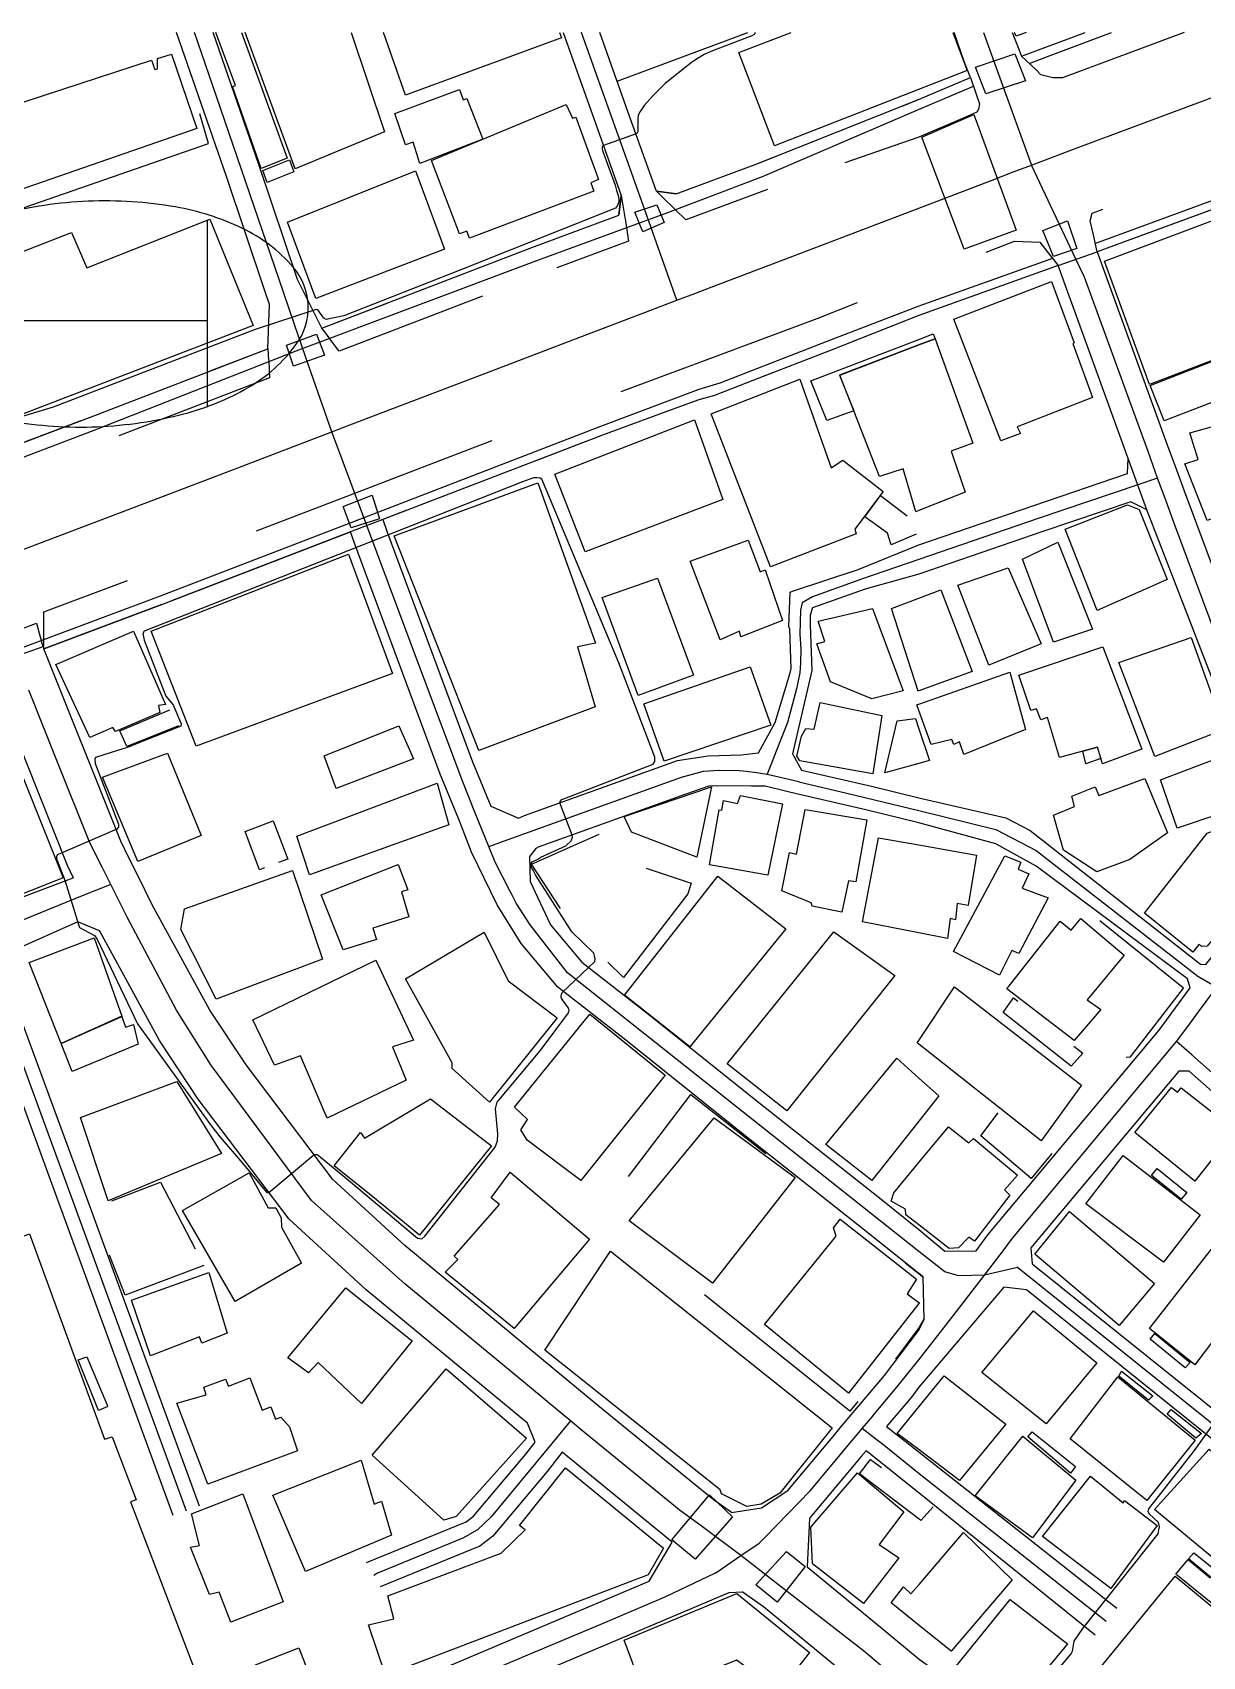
# Model space of a CAD drawing. Header units: millimetres. Extents: x 198785 to 203305, y 542885 to 545889.
# Drawn here: x 202082.1 to 202251.3, y 545650.5 to 545885.3 of the extents above; entities that cross this region are included whole.
import ezdxf

# ---------------------------------------------------------------- set-up
doc = ezdxf.new("R2010")
doc.units = ezdxf.units.MM
for name, pattern in [('FENCE_25K', [54.3, 28.7, -9.2, -16.4]), ('HIDDEN_BULD_25K', [28.8, 18.4, -10.4]), ('HIDDEN_IN_25K', [56.5, 36.5, -20])]:
    doc.linetypes.add(name, pattern=pattern)
for name, color, linetype in [('A0013114', 253, 'Continuous'), ('A0013117', 253, 'Continuous'), ('A0023214', 253, 'Continuous'), ('A0023217', 253, 'Continuous'), ('A0033324', 253, 'Continuous'), ('A0033327', 253, 'Continuous'), ('A0043325', 253, 'Continuous'), ('A0053326', 253, 'Continuous'), ('B0014111', 253, 'Continuous'), ('B0014112', 253, 'Continuous'), ('B0014113', 253, 'Continuous'), ('B0014114', 253, 'Continuous'), ('B0014116', 253, 'Continuous'), ('B0014511', 253, 'Continuous'), ('B0024120', 253, 'Continuous'), ('C0076117', 253, 'Continuous'), ('F0017111', 253, 'Continuous'), ('F0047224', 253, 'Continuous')]:
    doc.layers.add(name, color=color, linetype=linetype)

# ---------------------------------------------------------------- blocks, each defined once
blk = doc.blocks.new('B0014511')
at = {"layer": 'B0014511'}
blk.add_lwpolyline([(-31.17, -1.27, 0.169014), (-29, -6.77, 0.105159), (-21.57, -12.43, 0.067248), (-11.97, -15.47, 0.053397), (0.67, -16.3, 0.053397), (13.19, -14.44, 0.067248), (22.51, -10.63, 0.105159), (29.45, -4.38, 0.169014), (31.17, 1.27, 0.169014), (29, 6.77, 0.105159), (21.57, 12.43, 0.067248), (11.97, 15.47, 0.053397), (-0.67, 16.3, 0.053397), (-13.19, 14.44, 0.067248), (-22.51, 10.63, 0.105159), (-29.45, 4.38, 0.169014)], format="xyb", close=True, dxfattribs=at)
for points in [[(-18.64, 12.26), (-18.64, -13.46)], [(16.58, 13.62), (16.58, -13.46)], [(-18.64, -0.94), (16.58, -0.94)]]:
    blk.add_lwpolyline(points, dxfattribs=at)

msp = doc.modelspace()

# ---------------------------------------------------------------- linework, layer by layer
at = {"layer": 'A0013114'}
for points in [[(202175.21, 545861.97), (202186.99, 545866.35), (202210.27, 545875.6), (202217.76, 545878.81), (202216.9, 545880.96), (202215.39, 545885.31)], [(202223.82, 545885.31), (202224.36, 545883.85), (202225.17, 545881.88), (202234.36, 545885.31)], [(202263.46, 545863.63), (202236.11, 545853.59)], [(202123.93, 545842.55), (202154.31, 545854.21), (202166.9, 545858.88)], [(202230.44, 545851.61), (202210.28, 545844.4), (202197.39, 545839.28), (202185.4, 545834.62), (202180.72, 545832.8), (202178.47, 545832.2), (202174.61, 545830.78), (202164.55, 545827.08), (202132.75, 545814.87)], [(202060.5, 545818.37), (202063.5, 545819.51), (202064.92, 545820.05), (202074.6, 545823.71), (202090.3, 545829.65), (202116.14, 545839.56)], [(202183.2, 545671.28), (202180.53, 545673.15), (202164.7, 545686.1), (202162.48, 545687.92), (202159.38, 545690.49), (202135.93, 545709.88), (202125.53, 545719.42), (202112.99, 545736), (202107.74, 545743.92), (202099.4, 545759.16), (202097.3, 545763.39), (202095.98, 545766.05), (202094.84, 545768.35), (202083.73, 545796.16), (202100.8, 545802.61), (202128.08, 545813.08)], [(202084, 545626.02), (202078.58, 545628.38), (202078.33, 545628.98), (202061.53, 545674.13), (202043.05, 545724.43), (202042.61, 545725.47), (202040.32, 545730.97), (202038.67, 545734.94), (202037.1, 545738.71), (202027.05, 545765.63), (202024.26, 545773.51), (202024.26, 545773.56), (202064.97, 545789.05), (202070.74, 545791.24), (202074.1, 545792.52), (202075.18, 545792.93), (202076.95, 545790.21), (202087.07, 545764.88), (202087.97, 545763.07)], [(202153.66, 545684.19), (202130.34, 545703.47), (202119.22, 545713.68), (202106.05, 545731.08), (202100.45, 545739.53), (202091.86, 545755.23), (202091.77, 545755.41)], [(202174.6, 545667.02), (202158.72, 545680.01)], [(202194.15, 545663.45), (202205.01, 545654.53), (202210.33, 545650.08), (202223.38, 545640.78), (202239.37, 545628.4), (202242.91, 545625.69)], [(202229.87, 545622.49), (202229.16, 545623.72), (202224.7, 545627.2), (202210.34, 545639.01), (202199.59, 545647.98), (202187.84, 545657.63), (202184.75, 545659.8)]]:
    msp.add_lwpolyline(points, dxfattribs=at)
at = {"layer": 'A0013117'}
for points in [[(202116.14, 545839.56), (202116.38, 545845.97), (202115.68, 545847.94), (202110.15, 545864.48), (202102.92, 545885.31)], [(202123.93, 545842.55), (202120.4, 545849.58), (202114.88, 545866.09), (202108.21, 545885.31)], [(202158.83, 545885.31), (202163.79, 545871.39), (202167.25, 545861.75), (202166.9, 545858.88)], [(202175.21, 545861.97), (202172.33, 545862.36), (202172.26, 545862.58), (202168.49, 545873.07), (202164.13, 545885.31)], [(202236.11, 545853.59), (202246.24, 545825.67), (202247.55, 545822.06), (202248.68, 545819.04), (202265.35, 545774.39), (202269.38, 545773.52), (202269.49, 545773.67), (202288.95, 545799.4), (202283.83, 545812.93), (202263.46, 545863.63)], [(202132.75, 545814.87), (202133.35, 545813.18), (202145.73, 545779.86), (202148.37, 545773.44), (202152.37, 545771.7), (202153.24, 545772.09), (202175.36, 545780.04), (202179.82, 545780.7), (202184.66, 545780.85), (202187.1, 545781.12), (202189.52, 545785.51), (202191.67, 545792.7), (202191.82, 545793.32), (202191.62, 545799.02), (202191.47, 545799.4), (202191.7, 545804.39), (202192.03, 545804.52), (202201.53, 545807.65), (202210.29, 545811.21), (202226.92, 545816.91), (202240.5, 545821.53), (202240.58, 545823.69), (202230.44, 545851.61)], [(202251.8, 545750.51), (202260.7, 545761.56), (202262.26, 545763.5), (202260.42, 545772.12), (202243.3, 545816.3), (202240.96, 545817.45), (202228.22, 545813.13), (202210.29, 545806.98), (202202.52, 545804.82), (202194.92, 545802.12), (202194.59, 545801.04), (202194.58, 545800.67), (202194.6, 545799.63), (202194.83, 545793.03), (202192, 545781), (202193.32, 545778.65), (202203.44, 545776.31), (202210.3, 545774.62), (202222.9, 545771.76), (202226.38, 545769.9), (202251.04, 545750.59), (202251.8, 545750.51)], [(202183.2, 545671.28), (202187.54, 545671.94), (202191.34, 545674.48), (202198.13, 545682.58), (202198.69, 545683.25), (202200.23, 545685.06), (202201.63, 545686.72), (202205.34, 545691.1), (202210.32, 545697.63), (202211.09, 545699.21), (202210.91, 545705.35), (202210.32, 545705.85), (202201.5, 545712.85), (202184.71, 545726.13), (202167.91, 545739.6), (202158.07, 545747.23), (202152.76, 545753.56), (202149.31, 545759.16), (202145.6, 545766.77), (202143.9, 545771.18), (202143.72, 545771.62), (202141.07, 545778.03), (202128.66, 545811.48), (202128.08, 545813.08)], [(202218.6, 545709.13), (202220.26, 545711.44), (202243.81, 545739.55), (202245.23, 545741.25), (202246.88, 545743.52), (202249.53, 545747.16), (202249.18, 545748.44), (202227.27, 545764.73), (202221.42, 545768), (202210.3, 545771.02), (202202.63, 545772.9), (202192.59, 545775.23), (202191.18, 545775.55), (202188.06, 545776.31), (202186.1, 545776.33), (202181.04, 545776.39), (202179.92, 545776.3), (202176.58, 545775.16), (202155.22, 545767.49), (202154.88, 545767.31), (202153.99, 545766.16), (202154.08, 545762.51), (202157.01, 545756.27), (202161.55, 545750.85), (202170.99, 545743.5), (202187.82, 545730.04), (202204.6, 545716.77), (202210.32, 545712.23), (202214.08, 545709.09), (202218.6, 545709.13)], [(202102.44, 545670.85), (202085.59, 545716.88), (202076.99, 545740.27), (202075.34, 545744.48), (202072, 545751.08), (202072.02, 545755.13), (202073.25, 545756.55), (202078.65, 545759.55), (202087.97, 545763.07)], [(202091.77, 545755.41), (202088.64, 545756.71), (202079.33, 545752.54), (202077.94, 545748.83), (202080.73, 545741.69), (202089.34, 545718.26), (202106.19, 545672.23)], [(202278.64, 545667.35), (202295.92, 545688.28), (202298.47, 545691.35), (202298.45, 545691.79), (202249.42, 545735.12), (202247.91, 545735.11), (202226.51, 545709.55), (202226.71, 545707.26), (202276.7, 545667.14), (202278.64, 545667.35)], [(202242.91, 545625.69), (202243.97, 545625.73), (202260.4, 545645.45), (202263.46, 545649.12), (202274.35, 545662.19), (202274.39, 545664.5), (202225.85, 545703.47), (202222.61, 545703.86), (202210.32, 545689.41), (202209.23, 545687.97), (202205.64, 545683.72), (202210.33, 545680), (202238.94, 545657.45)], [(202130.38, 545664.05), (202144.82, 545669.95), (202145.89, 545670.76), (202153.44, 545679.73), (202154.8, 545681.48), (202153.66, 545684.19)], [(202158.72, 545680.01), (202156.55, 545677.22), (202148.66, 545667.84), (202146.81, 545666.44), (202132.37, 545660.54)], [(202235.83, 545653.54), (202210.33, 545674.1), (202202.69, 545680.22), (202201.96, 545679.36), (202194.54, 545670.52), (202194.48, 545670.44), (202194.15, 545663.45)], [(202084, 545626.02), (202085.99, 545626.77), (202121.62, 545639.91), (202125.37, 545641.93), (202171.3, 545661.36), (202174.6, 545667.02)], [(202229.87, 545622.49), (202229.53, 545619.27), (202228.72, 545618.26), (202210.35, 545610.45), (202196.08, 545604.9), (202194.39, 545604.23), (202188.77, 545602.02), (202182.9, 545599.5), (202175.87, 545596.47), (202151.69, 545587.26), (202106.47, 545570.03), (202104.38, 545569.7), (202101.54, 545570.12), (202086.07, 545610.62), (202085.16, 545621.11), (202087.73, 545622.08), (202125.92, 545635.64), (202182.86, 545659.74), (202184.75, 545659.8)]]:
    msp.add_lwpolyline(points, dxfattribs=at)
at = {"layer": 'A0023214'}
for points in [[(202219.63, 545885.31), (202221.44, 545880.33), (202226.6, 545866.14)], [(202226.6, 545866.14), (202230.67, 545867.66), (202233.45, 545868.7), (202256.73, 545877.39), (202259.65, 545878.48), (202261.14, 545879.04), (202277.82, 545885.31)], [(202073.18, 545807.67), (202078.27, 545809.61), (202079.16, 545809.95), (202100.64, 545818.13), (202110.12, 545821.74), (202122.12, 545826.31), (202125.38, 545827.55), (202128.35, 545828.69), (202149.55, 545836.77), (202160.25, 545840.84), (202170.75, 545844.84), (202175.31, 545846.58), (202177.91, 545847.57), (202180.24, 545848.46), (202192.09, 545852.98), (202210.28, 545859.91), (202220.89, 545863.96), (202224.11, 545865.19), (202226.6, 545866.14)], [(202206.31, 545647.9), (202202.3, 545651.26), (202189.13, 545661.5), (202184.56, 545665.06), (202178.98, 545669.19), (202175.64, 545671.66), (202161.71, 545683.06), (202161.41, 545683.3), (202159.9, 545684.54), (202156.59, 545687.28), (202156.52, 545687.34), (202153.66, 545689.7), (202135.93, 545704.36), (202122.43, 545716.42), (202121.19, 545718.09), (202107.89, 545736), (202102.9, 545743.92), (202095.77, 545757.38), (202095.52, 545757.86), (202093.39, 545762.11), (202092.13, 545764.62), (202091.86, 545765.15), (202090.26, 545768.35), (202085.78, 545779.57), (202081.53, 545790.21)]]:
    msp.add_lwpolyline(points, dxfattribs=at)
at = {"layer": 'A0023217'}
for points in [[(202148.09, 545767.58), (202146.17, 545772.33), (202146.08, 545772.55), (202144.32, 545776.93), (202138.22, 545793.25), (202130.46, 545813.99), (202125.38, 545827.55), (202122.03, 545837.03), (202120.59, 545841.27), (202117.77, 545849.58), (202108.67, 545876.05), (202105.49, 545885.31)], [(202175.31, 545846.58), (202170.45, 545860.2), (202161.49, 545885.31)], [(202244.84, 545820.88), (202243.45, 545824.7), (202234.25, 545849.92), (202233.03, 545852.51), (202226.6, 545866.14)], [(202244.84, 545820.88), (202241.97, 545819.91), (202227.57, 545815.02), (202210.29, 545809.09), (202202.02, 545806.23), (202194.91, 545803.71), (202193.4, 545802.82), (202193.17, 545801.75), (202193.09, 545798.31), (202193.25, 545796.2), (202193.16, 545794.12), (202193.1, 545792.71), (202192.59, 545790.39), (202191.29, 545785.51), (202189.23, 545780.27), (202189.02, 545779.74), (202188.36, 545778.06)], [(202266.94, 545764.92), (202265.88, 545768.58), (202262.15, 545774.39), (202247.13, 545814.61), (202246.01, 545817.68), (202244.84, 545820.88)], [(202148.09, 545767.58), (202150.9, 545768.59), (202175.97, 545777.6), (202179.15, 545778.48), (202181.39, 545778.64), (202184.37, 545778.56), (202184.89, 545778.54), (202186.51, 545778.32), (202188.36, 545778.06)], [(202188.36, 545778.06), (202192.93, 545776.97), (202192.96, 545776.96), (202199.87, 545775.31), (202210.3, 545772.82), (202221.42, 545770.05), (202227.27, 545767.02), (202250.66, 545748.84), (202253.39, 545747.27)], [(202219.79, 545705.59), (202216.2, 545705.49), (202215.9, 545705.57), (202214.07, 545706.07), (202210.32, 545709.04), (202159.48, 545749.33), (202154.05, 545756.27), (202152.06, 545759.4), (202151.42, 545760.64), (202151.19, 545761.1), (202149.01, 545765.31), (202148.09, 545767.58)], [(202093.39, 545762.11), (202089.27, 545760.44), (202078.74, 545756.17), (202077.29, 545755.33), (202076.22, 545754.39), (202075.65, 545752.87), (202075.44, 545750.32), (202075.87, 545748.03), (202079.12, 545740.27), (202086.66, 545719.71), (202104.32, 545671.54)], [(202247.59, 545739.4), (202249.19, 545741.58), (202250.76, 545743.69), (202251.87, 545745.2), (202253.39, 545747.27)], [(202219.79, 545705.59), (202222.63, 545709.34), (202223.69, 545710.74), (202245.86, 545737.33), (202247.59, 545739.4)], [(202302.21, 545691.14), (202299.96, 545693.13), (202269.53, 545720.02), (202249.77, 545737.47), (202247.59, 545739.4)], [(202202.09, 545683.41), (202203.62, 545685.23), (202203.63, 545685.25), (202207.11, 545689.4), (202210.32, 545693.34), (202213.9, 545698), (202216.55, 545701.41), (202219.79, 545705.59)], [(202279, 545663.04), (202276.63, 545664.94), (202224.58, 545706.73), (202219.79, 545705.59)], [(202076.7, 545620.5), (202081.21, 545622.15), (202084.62, 545623.4), (202103.52, 545630.36), (202119.75, 545636.33), (202122.31, 545637.4), (202123.11, 545637.73), (202124.29, 545638.22), (202126.54, 545639.17), (202153.74, 545650.68), (202164.2, 545655.1), (202173.7, 545659.12), (202180.87, 545662.56), (202180.91, 545662.58), (202184.56, 545665.06), (202187.19, 545666.83), (202188.1, 545667.77), (202194.56, 545674.43), (202200.67, 545681.71), (202200.69, 545681.74), (202202.09, 545683.41)], [(202159.9, 545684.54), (202157.19, 545681.27), (202148.41, 545670.65), (202146.45, 545668.8), (202144.31, 545667.57), (202131.99, 545662.51), (202131.44, 545662.18)], [(202237.39, 545655.5), (202210.33, 545676.89), (202205.02, 545681.17), (202204.09, 545681.88), (202202.09, 545683.41)]]:
    msp.add_lwpolyline(points, dxfattribs=at)
at = {"layer": 'A0033324', "linetype": 'HIDDEN_IN_25K', "flags": 128}
for points in [[(202231.07, 545878.75), (202229.69, 545878.73), (202227.97, 545879.2), (202227.21, 545879.93), (202225.17, 545881.88), (202234.36, 545885.31)], [(202248.67, 545885.31), (202231.07, 545878.75)], [(202188.42, 545862.61), (202176.6, 545858.22), (202175.1, 545859.67), (202174.44, 545860.32), (202173.72, 545861.02), (202172.33, 545862.36), (202175.21, 545861.97), (202186.99, 545866.35), (202210.27, 545875.6), (202217.76, 545878.81), (202218.59, 545876.39), (202219.06, 545875), (202218.95, 545874.22), (202218.7, 545873.78), (202216.93, 545873.02), (202210.28, 545870.16), (202192.4, 545863.99), (202188.42, 545862.61)], [(202263.46, 545863.63), (202236.11, 545853.59), (202235.55, 545856.05), (202235.09, 545858.07), (202235.39, 545859.17), (202235.92, 545859.38), (202248.07, 545863.84), (202260.69, 545868.47), (202261.32, 545868.33), (202262.01, 545866.82), (202262.41, 545865.94), (202263.46, 545863.63)], [(202147.17, 545847.18), (202126.44, 545839.23), (202125.05, 545841.07), (202124.98, 545841.17), (202124.49, 545841.81), (202123.93, 545842.55), (202154.31, 545854.21), (202166.9, 545858.88), (202167.25, 545861.75), (202167.62, 545859.41), (202167.75, 545858.55), (202167.79, 545858.34), (202167.99, 545857.06), (202168.29, 545855.13), (202155.72, 545850.46), (202147.17, 545847.18)], [(202100.8, 545802.61), (202083.73, 545796.16), (202083.73, 545797.52), (202083.73, 545798.51), (202083.73, 545798.73), (202083.73, 545798.87), (202083.73, 545801.51), (202099.02, 545807.29), (202130.96, 545819.54), (202145.76, 545825.22), (202162.79, 545831.75), (202178.89, 545837.74), (202195.6, 545843.94), (202210.28, 545849.78), (202220.92, 545853.88), (202224.16, 545855.12), (202227.82, 545854.98), (202228.82, 545853.69), (202230.44, 545851.61), (202210.28, 545844.4), (202197.39, 545839.28), (202185.4, 545834.62), (202180.72, 545832.8), (202178.47, 545832.2), (202174.61, 545830.78), (202164.55, 545827.08), (202132.75, 545814.87), (202128.08, 545813.08), (202100.8, 545802.61)], [(202064.92, 545815.77), (202063.43, 545815.21), (202061.96, 545816.8), (202061.78, 545816.99), (202061.23, 545817.58), (202060.5, 545818.37), (202063.5, 545819.51), (202064.92, 545820.05), (202074.6, 545823.71), (202090.3, 545829.65), (202116.14, 545839.56), (202116.19, 545838.63), (202116.23, 545838.03), (202116.24, 545837.77), (202116.38, 545835.37), (202091.73, 545825.91), (202090.01, 545825.26), (202064.92, 545815.77)]]:
    msp.add_lwpolyline(points, dxfattribs=at)
at = {"layer": 'A0033327'}
for points in [[(202226.28, 545880.82), (202228.89, 545881.85), (202238.16, 545885.31)], [(201919.75, 545763.42), (201956.12, 545776.94), (201986.62, 545788.13), (202008.77, 545796.59), (202057.14, 545815), (202064.21, 545817.64), (202091.01, 545827.78), (202120.2, 545839.25), (202155.01, 545852.34), (202174, 545859.25), (202187.7, 545864.48), (202210.27, 545874.16), (202218.19, 545877.56)], [(202262.94, 545864.78), (202260.4, 545863.81), (202235.84, 545854.79)], [(202229.64, 545852.64), (202210.28, 545845.72), (202197, 545840.6), (202181.52, 545834.6), (202178.49, 545833.68), (202164.26, 545828.34), (202130.65, 545815.35), (202100.53, 545803.79), (202073.05, 545793.51), (202020.82, 545773.56), (201995.36, 545764.15), (201968.33, 545754.2), (201959.23, 545750.92), (201931.28, 545741.25), (201927.95, 545740.17), (201926.29, 545739.63), (201924.89, 545738.56), (201923.4, 545735.94), (201922.37, 545732.43), (201921.44, 545723.67), (201921.94, 545715.18), (201930.53, 545691.97)]]:
    msp.add_lwpolyline(points, dxfattribs=at)
at = {"layer": 'A0043325'}
for points in [[(202225.72, 545878.31), (202219.98, 545876.44), (202218.49, 545880.27), (202224.2, 545882.22), (202225.72, 545878.31)], [(202224.39, 545856.7), (202216.84, 545853.97), (202210.75, 545870.18), (202218.27, 545873.46), (202224.39, 545856.7)], [(202173.46, 545857.82), (202170.35, 545856.47), (202169.23, 545859.34), (202172.41, 545860.38), (202173.46, 545857.82)], [(202233.16, 545854.06), (202229.8, 545852.9), (202228.22, 545856.65), (202231.8, 545858.05), (202233.16, 545854.06)], [(202124.32, 545838.65), (202119.83, 545837.06), (202118.83, 545840.1), (202123.16, 545841.67), (202124.32, 545838.65)], [(202132.26, 545814.99), (202128.17, 545813.69), (202127.04, 545816.78), (202131.21, 545818.4), (202132.26, 545814.99)], [(202083.57, 545796.49), (202074.92, 545793.44), (202073.67, 545796.53), (202082.66, 545799.88), (202083.57, 545796.49)], [(202183.35, 545670.67), (202177.94, 545664.53), (202174.56, 545667.33), (202180.01, 545673.86), (202183.35, 545670.67)], [(202193.87, 545663.5), (202189.81, 545658.32), (202186.7, 545660.85), (202191.14, 545665.67), (202193.87, 545663.5)]]:
    msp.add_lwpolyline(points, dxfattribs=at)
at = {"layer": 'A0053326'}
msp.add_lwpolyline([(202260.42, 545772.12), (202243.3, 545816.3), (202240.58, 545823.69), (202230.44, 545851.61), (202236.11, 545853.59), (202246.24, 545825.67), (202247.55, 545822.06), (202248.68, 545819.04), (202265.35, 545774.39)], dxfattribs=at)
at = {"layer": 'B0014111'}
for points in [[(202158.62, 545884.53), (202136.02, 545876.23), (202132.83, 545885.31)], [(202158.33, 545885.31), (202158.62, 545884.53)], [(202210.27, 545877.08), (202189.4, 545868.9), (202184.27, 545882.39), (202191.82, 545885.31)], [(202215.23, 545885.31), (202217.28, 545879.82), (202210.27, 545877.08)], [(202225.83, 545885.31), (202224.36, 545884.75), (202224.14, 545885.31)], [(202102.17, 545882.17), (202105.85, 545871.41), (202076.46, 545861.23), (202076.14, 545861.32), (202070.33, 545859.23), (202069.62, 545861.64), (202068.15, 545861.3), (202065.68, 545869.95), (202066.51, 545870.35), (202064.22, 545876.5), (202070.88, 545878.76), (202073.13, 545872.77), (202099.27, 545881.3), (202099.79, 545879.96), (202100.18, 545880.06), (202100.14, 545881.52), (202102.17, 545882.17)], [(202159.29, 545874.9), (202160.17, 545872.92), (202160.68, 545873.06), (202163.95, 545864.06), (202162.86, 545863.58), (202163.3, 545862.35), (202145.28, 545855.58), (202144.91, 545856.58), (202143.85, 545856.18), (202139.8, 545866.8), (202159.29, 545874.9)], [(202141.67, 545853.98), (202123.08, 545846.86), (202118.94, 545857.9), (202137.47, 545865.29), (202141.67, 545853.98)], [(202261.9, 545861.56), (202270.15, 545838.6), (202267.69, 545837.57), (202265.31, 545842.69), (202243.69, 545834.41), (202237.15, 545852.22), (202261.9, 545861.56)], [(202107.73, 545858.31), (202114, 545842.95), (202079.38, 545829.65), (202077.47, 545834.63), (202076.47, 545834.26), (202073.77, 545841.35), (202074.34, 545841.61), (202072.54, 545845.79), (202074.19, 545846.47), (202072.5, 545850.44), (202087.72, 545856.37), (202089.91, 545851.26), (202107.73, 545858.31)], [(202225, 545827.3), (202222.17, 545826.27), (202215.38, 545843.86), (202229.48, 545849.28), (202232.76, 545840.41), (202232.57, 545840.35), (202235.4, 545832.54), (202224.54, 545828.26), (202225, 545827.3)], [(202212.68, 545841.02), (202210.28, 545840.16), (202198.84, 545835.76), (202200.88, 545830.59), (202196.98, 545829.22), (202194.66, 545834.95), (202210.28, 545840.93), (202212.37, 545841.75), (202212.68, 545841.02)], [(202200.88, 545830.59), (202198.85, 545835.76), (202210.28, 545840.16), (202212.68, 545841.02), (202218.11, 545825.93), (202214.96, 545824.77), (202215.21, 545824.02), (202217, 545818.84), (202210.29, 545816.16), (202209.84, 545815.98), (202208.03, 545822.19), (202204.62, 545821.08), (202203.12, 545824.9), (202200.88, 545830.59)], [(202267.57, 545837.53), (202245.78, 545829.17), (202243.74, 545834.27), (202265.29, 545842.63), (202267.57, 545837.53)], [(202193.08, 545835.19), (202197.63, 545822.35), (202199.28, 545823.47), (202205.14, 545818.94), (202201.05, 545813.47), (202201.22, 545812.8), (202188.84, 545808.04), (202180.24, 545830.14), (202193.08, 545835.19)], [(202181.96, 545817.78), (202162.04, 545810.21), (202157.65, 545821.42), (202177.82, 545829.27), (202181.96, 545817.78)], [(202264.01, 545819.18), (202252.02, 545814.73), (202248.8, 545822.93), (202250.72, 545823.58), (202249.48, 545827.42), (202260.29, 545830.4), (202264.01, 545819.18)], [(202163.47, 545787.81), (202146.66, 545781.5), (202134.38, 545812.5), (202155.19, 545820.2), (202163.53, 545797.02), (202160.93, 545796.45), (202163.47, 545787.81)], [(202246.23, 545806.21), (202236.09, 545801.72), (202231.47, 545813.48), (202240.47, 545816.98), (202242.15, 545816.35), (202246.23, 545806.21)], [(202134.14, 545792.6), (202105.77, 545782.08), (202099.24, 545798.73), (202127.78, 545809.85), (202134.14, 545792.6)], [(202100.51, 545786.95), (202094.08, 545784.21), (202093.69, 545784.8), (202090.36, 545783.35), (202085.47, 545793.89), (202096.67, 545798.71), (202101.3, 545788.14), (202100.31, 545787.96), (202100.51, 545786.95)], [(202075.51, 545764.5), (202067.64, 545761.53), (202061.8, 545759.33), (202064, 545754.4), (202059.25, 545752.68), (202047.66, 545782.38), (202074.7, 545792.47), (202086.51, 545763.06), (202079.55, 545760.32), (202077.88, 545765.39), (202075.51, 545764.5)], [(202225.75, 545784.51), (202216.79, 545780.88), (202216.16, 545782.75), (202215.34, 545782.33), (202215.08, 545783.07), (202212.08, 545782.32), (202210.3, 545787.28), (202210.02, 545788.06), (202210.3, 545788.16), (202223.45, 545792.78), (202225.75, 545784.51)], [(202137.18, 545780.29), (202126.01, 545775.99), (202124.25, 545780.69), (202135.06, 545785.03), (202137.18, 545780.29)], [(202210.3, 545779.6), (202205.36, 545778.23), (202207.16, 545785.77), (202209.8, 545786.08), (202210.3, 545784.61), (202211.85, 545780.02), (202210.3, 545779.6)], [(202106.46, 545769.2), (202097.32, 545765.41), (202092.2, 545777.6), (202101.58, 545781.11), (202106.46, 545769.2)], [(202142.32, 545770.71), (202122.16, 545763.52), (202120.29, 545769.07), (202140.63, 545776.77), (202142.32, 545770.71)], [(202254.86, 545756.7), (202252.01, 545753.18), (202251.26, 545753.13), (202250.8, 545753.41), (202249.95, 545752.31), (202242.92, 545757.93), (202251.99, 545769.51), (202258.98, 545772.12), (202259.68, 545769.91), (202261.05, 545765.6), (202259.19, 545763.44), (202259.89, 545762.92), (202254.86, 545756.7)], [(202094.99, 545743.04), (202086.21, 545739.13), (202081.61, 545750.8), (202090.98, 545754.37), (202094.99, 545743.04)], [(202157.98, 545742.82), (202148.18, 545730.63), (202142.77, 545735.48), (202142.77, 545736.29), (202136.03, 545748.46), (202147.42, 545755.21), (202150.88, 545748.15), (202157.98, 545742.82)], [(202134.15, 545738.62), (202136.13, 545733.81), (202124.71, 545728.29), (202120.82, 545737.31), (202117.09, 545735.95), (202113.97, 545742.51), (202131.73, 545751.17), (202137.18, 545739.61), (202134.15, 545738.62)], [(202233.81, 545733.09), (202227.98, 545725.02), (202210.31, 545738.99), (202210.07, 545739.18), (202210.31, 545739.54), (202215.48, 545747.32), (202233.81, 545733.09)], [(202094.99, 545743.03), (202095.55, 545741.47), (202096.69, 545741.85), (202097.37, 545739.03), (202087.82, 545735.04), (202086.21, 545739.12), (202094.99, 545743.03)], [(202109.41, 545723.19), (202093.02, 545716.37), (202089.01, 545728.4), (202102.96, 545733.61), (202109.41, 545723.19)], [(202246.84, 545732.74), (202247.71, 545732.09), (202248.24, 545732.71), (202256.04, 545726.56), (202250.24, 545719.2), (202241.55, 545726.25), (202246.84, 545732.74)], [(202139.67, 545731.11), (202148.46, 545724.32), (202138.06, 545711.38), (202131.3, 545716.92), (202125.71, 545721.44), (202129.53, 545726.24), (202130.11, 545725.44), (202139.67, 545731.11)], [(202121, 545707.33), (202111.41, 545701.82), (202103.79, 545714.98), (202113.41, 545720.42), (202116.18, 545715.34), (202117.28, 545715.34), (202118.06, 545713.89), (202118.08, 545712.55), (202121, 545707.33)], [(202162.67, 545710.83), (202151.74, 545697.88), (202141.75, 545706.04), (202143.62, 545707.89), (202143.07, 545708.37), (202149.65, 545715.81), (202148.41, 545716.78), (202151.2, 545720.5), (202162.67, 545710.83)], [(202081.66, 545711.6), (202092.48, 545681.87), (202093.62, 545682.22), (202097.05, 545673.12), (202096.24, 545672.81), (202108.04, 545642.02), (202083.14, 545632.48), (202056.81, 545702.37), (202081.66, 545711.6)], [(202187.51, 545672.48), (202185.39, 545672.13), (202181.77, 545674), (202181.56, 545674.55), (202156.21, 545694.76), (202165.71, 545709.1), (202197.78, 545683.53), (202190.18, 545674.1), (202187.51, 545672.48)], [(202137.01, 545696.1), (202129.68, 545687.05), (202123.41, 545692.97), (202121.99, 545691.46), (202118.99, 545693.65), (202127.41, 545703.78), (202137.01, 545696.1)], [(202236.06, 545692.92), (202228.73, 545684.11), (202219.43, 545691.55), (202226.88, 545700.46), (202236.06, 545692.92)], [(202143.38, 545670.71), (202141.58, 545670.17), (202131.22, 545679.56), (202141.91, 545692.06), (202153.56, 545682.04), (202143.38, 545670.71)], [(202171.16, 545662.26), (202133.16, 545647.75), (202130.66, 545655.02), (202134.37, 545655.92), (202133.46, 545659.24), (202149.86, 545665.42), (202153.35, 545668.78), (202152.52, 545669.42), (202159.17, 545677.74), (202173.38, 545666.14), (202171.16, 545662.26)], [(202207.38, 545664.71), (202202.31, 545658.12), (202194.92, 545663.88), (202194.68, 545669.18), (202201.4, 545677.01), (202208.14, 545671.36), (202204.58, 545666.67), (202207.38, 545664.71)], [(202223.8, 545661.56), (202214.96, 545651.23), (202210.33, 545654.95), (202206.3, 545658.2), (202208.1, 545660.55), (202209.16, 545659.52), (202210.33, 545660.89), (202216.77, 545668.39), (202223.8, 545661.56)], [(202261.14, 545650.68), (202244.29, 545629.52), (202230.03, 545640.88), (202247.38, 545662.1), (202261.14, 545650.68)], [(202194.46, 545651.05), (202191.82, 545647.65), (202188.72, 545646.44), (202183.93, 545649.94), (202176.74, 545647.03), (202173.49, 545646.37), (202173.19, 545646.91), (202170.23, 545646), (202167.68, 545652.82), (202183.99, 545659.58), (202194.46, 545651.05)], [(202231.37, 545651.77), (202223.03, 545641.68), (202214.92, 545647.65), (202214.69, 545647.82), (202223.53, 545658.69), (202231.81, 545652.31), (202231.37, 545651.77)], [(202123.88, 545643.29), (202116.26, 545640.51), (202115.67, 545641.89), (202114.38, 545641.34), (202111.61, 545648.22), (202120.58, 545651.73), (202123.88, 545643.29)]]:
    msp.add_lwpolyline(points, dxfattribs=at)
at = {"layer": 'B0014112'}
for points in [[(202112.3, 545885.31), (202118.9, 545867.11), (202115.17, 545865.64), (202111, 545877.49), (202111.45, 545877.65), (202108.61, 545885.31)], [(202235.44, 545799), (202229.77, 545797.13), (202225.29, 545809.16), (202230.41, 545811.6), (202235.44, 545799)], [(202227.98, 545796.88), (202220.4, 545793.83), (202215.96, 545805.37), (202223.22, 545807.89), (202227.98, 545796.88)], [(202210.3, 545790.12), (202210.18, 545790.08), (202206.36, 545802.01), (202210.29, 545803.49), (202213.5, 545804.7), (202218.01, 545792.91), (202210.3, 545790.12)], [(202208.01, 545790.09), (202203.52, 545788.95), (202197.54, 545791.41), (202195.53, 545796.88), (202196.68, 545797.23), (202195.71, 545800.18), (202203.61, 545802.03), (202208.01, 545790.09)], [(202236.91, 545796.45), (202242.55, 545781.66), (202236.89, 545779.53), (202236.15, 545781.98), (202230.63, 545780.45), (202228.92, 545786.27), (202227.94, 545785.9), (202227.33, 545787.5), (202226.5, 545787.27), (202224.78, 545792.38), (202236.91, 545796.45)], [(202256.57, 545780.4), (202257.95, 545776.58), (202257.61, 545776.42), (202257.83, 545775.21), (202253.57, 545773.83), (202253.86, 545772.31), (202247.69, 545770.26), (202245.27, 545777.23), (202252.87, 545780.14), (202253.13, 545779.23), (202256.57, 545780.4)], [(202243, 545777.41), (202246.27, 545769.58), (202240.8, 545765.7), (202236.07, 545763.95), (202231.23, 545767.08), (202229.79, 545772.14), (202232.84, 545773.4), (202232.43, 545774.85), (202235.8, 545776.22), (202236.34, 545774.98), (202243, 545777.41)], [(202180.28, 545776.22), (202178.18, 545766.06), (202168.72, 545769.65), (202167.67, 545771.95), (202180.28, 545776.22)], [(202184.5, 545774.99), (202190.56, 545773.78), (202188.43, 545763.43), (202179.99, 545764.95), (202181.39, 545772.92), (202181.8, 545772.86), (202182.06, 545774.24), (202184.07, 545773.82), (202184.5, 545774.99)], [(202202.77, 545771.44), (202201.16, 545762.47), (202200.14, 545762.63), (202199.17, 545758.11), (202194.88, 545758.97), (202194.73, 545759.46), (202190.46, 545761.17), (202191.61, 545766.71), (202192.62, 545766.49), (202193.84, 545772.96), (202202.77, 545771.44)], [(202229, 545760.19), (202224.74, 545752.1), (202223.73, 545752.55), (202221.95, 545748.97), (202215.31, 545752.4), (202222.72, 545766.23), (202225.05, 545765.33), (202224.68, 545764.33), (202226.21, 545763.63), (202225.24, 545761.56), (202229, 545760.19)], [(202131.84, 545754.15), (202127.03, 545752.64), (202123.85, 545760.59), (202134.99, 545764.98), (202136.37, 545761.32), (202135.47, 545761.02), (202136.54, 545757.41), (202131.3, 545755.78), (202131.84, 545754.15)], [(202233.71, 545757.16), (202240.02, 545751.89), (202234.63, 545745.44), (202236.62, 545744), (202232.79, 545739.52), (202223.02, 545747.01), (202230.75, 545756.81), (202232.32, 545755.49), (202233.71, 545757.16)], [(202244.4, 545704.42), (202239.27, 545698.31), (202227.08, 545708.65), (202232.11, 545714.8), (202244.4, 545704.42)], [(202260.39, 545706.11), (202250.23, 545692.65), (202243.66, 545697.9), (202254.01, 545711.12), (202260.39, 545706.11)], [(202110.25, 545697.22), (202106.56, 545695.76), (202106.21, 545696.67), (202099.14, 545693.95), (202096.4, 545702), (202107.57, 545706), (202110.25, 545697.22)], [(202113.51, 545690.74), (202115.29, 545686.09), (202116.54, 545686.57), (202117.22, 545684.8), (202117.99, 545685.09), (202119.25, 545683.66), (202120.42, 545680.22), (202107.46, 545675.38), (202102.97, 545687.09), (202107.18, 545688.3), (202106.86, 545689.43), (202110.01, 545690.55), (202110.42, 545689.56), (202113.51, 545690.74)], [(202250.27, 545681.73), (202243.28, 545673), (202232.2, 545681.95), (202239.07, 545690.91), (202250.27, 545681.73)], [(202262.38, 545671.73), (202255.06, 545662.9), (202244.4, 545671.73), (202252.3, 545680.46), (202262.38, 545671.73)], [(202235.13, 545676.54), (202239.85, 545672.69), (202240.05, 545673.03), (202244.79, 545669.42), (202238.07, 545660.29), (202228.21, 545667.8), (202235.13, 545676.54)], [(202112.52, 545673.97), (202118.34, 545658.37), (202110.77, 545655.45), (202109.1, 545659.76), (202107.69, 545659.42), (202104.95, 545666.27), (202106.22, 545666.53), (202105.07, 545671.08), (202112.52, 545673.97)]]:
    msp.add_lwpolyline(points, dxfattribs=at)
at = {"layer": 'B0014113'}
for points in [[(202133.01, 545870.94), (202120.07, 545865.58), (202112.83, 545885.31)], [(202128.18, 545885.31), (202133.01, 545870.94)], [(202185.62, 545811.88), (202187.32, 545807.33), (202188.06, 545807.58), (202190.59, 545800.29), (202184.54, 545797.92), (202184.36, 545798.72), (202181.57, 545797.49), (202177.2, 545808.87), (202185.62, 545811.88)], [(202177.68, 545792.35), (202169.71, 545789.42), (202164.47, 545803.58), (202172.5, 545806.39), (202177.68, 545792.35)], [(202254.46, 545784.53), (202244.44, 545780.61), (202239.22, 545794.19), (202249.71, 545797.84), (202254.46, 545784.53)], [(202188.89, 545785.14), (202173.45, 545779.95), (202170.53, 545788.24), (202185.92, 545793.57), (202188.89, 545785.14)], [(202204.95, 545786.55), (202203.62, 545778.08), (202193.08, 545779.96), (202192.66, 545780.65), (202193.31, 545783.55), (202193.93, 545784.68), (202195.16, 545784.58), (202196, 545788.4), (202204.95, 545786.55)], [(202218.66, 545766.33), (202217.42, 545759.06), (202215.84, 545759.34), (202215.62, 545757.01), (202214.81, 545757.18), (202214.43, 545754.28), (202210.31, 545755.09), (202202.13, 545756.71), (202204.48, 545768.86), (202210.3, 545767.82), (202218.66, 545766.33)], [(202124.03, 545751.3), (202108.62, 545745.53), (202103.53, 545755.58), (202104.05, 545758.56), (202119.7, 545764.12), (202124.03, 545751.3)], [(202191.07, 545755.71), (202177.19, 545738.63), (202167.71, 545746.11), (202181.21, 545763.32), (202191.07, 545755.71)], [(202206.83, 545748.96), (202191.21, 545729.39), (202182.57, 545736.15), (202198.01, 545755.23), (202206.83, 545748.96)], [(202173.6, 545734.55), (202161.4, 545719.3), (202153.64, 545725.14), (202152.71, 545726.6), (202153.7, 545728.11), (202151.81, 545729.88), (202162.72, 545743.35), (202173.6, 545734.55)], [(202210.31, 545727.87), (202203.5, 545719.29), (202196.82, 545724.49), (202207.11, 545736.97), (202210.31, 545734.11), (202213.21, 545731.52), (202210.31, 545727.87)], [(202192.42, 545719.71), (202180.46, 545704.44), (202168.4, 545713.48), (202180.67, 545728.36), (202192.42, 545719.71)], [(202214.61, 545727.07), (202217.52, 545724.72), (202218.19, 545725.37), (202224.55, 545720.09), (202222.71, 545717.95), (202223.48, 545717.16), (202218.36, 545710.53), (202217.54, 545711.1), (202216.04, 545709.54), (202214.69, 545709.44), (202210.32, 545712.87), (202208.44, 545714.35), (202208.37, 545715.17), (202206.31, 545716.33), (202206.67, 545717.49), (202210.31, 545721.89), (202214.61, 545727.07)], [(202251, 545714.34), (202245.71, 545707.48), (202234.48, 545715.94), (202239.85, 545722.9), (202251, 545714.34)], [(202210.32, 545701.5), (202200.1, 545688.53), (202187.96, 545698.46), (202198.35, 545711.26), (202197.93, 545712.47), (202198.94, 545713.72), (202209.97, 545705.02), (202208.6, 545702.89), (202210.32, 545701.67), (202210.4, 545701.61), (202210.32, 545701.5)], [(202222.88, 545684.06), (202216.2, 545675.93), (202210.33, 545680.36), (202207.17, 545682.73), (202210.33, 545686.6), (202213.98, 545691.05), (202222.88, 545684.06)], [(202233.03, 545675.94), (202226.75, 545667.62), (202218.44, 545673.68), (202225.36, 545682.34), (202233.03, 545675.94)], [(202129.6, 545678.83), (202131.49, 545672.51), (202132.58, 545672.93), (202134.03, 545667.99), (202121.55, 545662.74), (202116.84, 545673.79), (202129.6, 545678.83)]]:
    msp.add_lwpolyline(points, dxfattribs=at)
at = {"layer": 'B0014114', "linetype": 'HIDDEN_BULD_25K', "flags": 128}
for points in [[(202176.88, 545760.75), (202167.57, 545748.67), (202160.53, 545755.5), (202154.26, 545765.02), (202161.55, 545768.27), (202166.23, 545770.35), (202166.34, 545770.1), (202168.55, 545765.21), (202177.37, 545762.31), (202176.88, 545760.75)], [(202106.88, 545707.01), (202095.48, 545702.72), (202090.57, 545715.22), (202100.57, 545719.06), (202106.88, 545707.01)]]:
    msp.add_lwpolyline(points, dxfattribs=at)
at = {"layer": 'B0014116', "linetype": 'HIDDEN_BULD_25K', "flags": 128}
for points in [[(202119.86, 545865.16), (202116.01, 545863.62), (202115.4, 545865.35), (202119.23, 545866.89), (202119.86, 545865.16)], [(202209.91, 545812.77), (202206.29, 545811.22), (202205.76, 545812.91), (202202.49, 545815.28), (202204.77, 545818.35), (202209.18, 545814.95), (202209.91, 545812.77)], [(202103.19, 545785.05), (202095.7, 545782.06), (202094.7, 545784.33), (202102.19, 545787.47), (202103.19, 545785.05)], [(202236.64, 545780.31), (202234.48, 545779.57), (202234, 545781.36), (202236.09, 545781.94), (202236.64, 545780.31)], [(202115.64, 545764.49), (202114.93, 545764.22), (202112.82, 545769.75), (202116.9, 545771.31), (202119.01, 545765.78), (202115.64, 545764.49)], [(202234.01, 545737.69), (202232.33, 545735.83), (202222.51, 545743.61), (202224, 545745.71), (202234.01, 545737.69)], [(202229.52, 545723.2), (202226.53, 545719.58), (202219.26, 545725.76), (202221.95, 545729.32), (202229.52, 545723.2)], [(202249.08, 545717.57), (202248.23, 545716.58), (202243.94, 545720.02), (202244.77, 545721.02), (202249.08, 545717.57)], [(202249.53, 545692.98), (202248.83, 545692.22), (202243.76, 545696.37), (202244.43, 545697.15), (202249.53, 545692.98)], [(202092.95, 545686.6), (202091.6, 545686.02), (202088.66, 545693.36), (202089.93, 545693.78), (202092.95, 545686.6)], [(202244.16, 545688.15), (202243.52, 545687.53), (202239.22, 545691.01), (202239.64, 545691.72), (202244.16, 545688.15)], [(202251.19, 545682.72), (202250.37, 545682.04), (202246.22, 545685.52), (202246.82, 545686.17), (202251.19, 545682.72)], [(202232.98, 545677.92), (202232.23, 545676.97), (202226.07, 545682.21), (202226.7, 545682.97), (202232.98, 545677.92)], [(202212.36, 545672.09), (202210.6, 545670.12), (202210.33, 545670.32), (202201.72, 545676.88), (202203.3, 545678.97), (202210.33, 545673.63), (202212.36, 545672.09)], [(202257.04, 545659.93), (202256.09, 545658.95), (202249.31, 545664.6), (202250.07, 545665.47), (202257.04, 545659.93)], [(202256.13, 545658.79), (202254.36, 545656.8), (202247.49, 545662.37), (202249.26, 545664.49), (202256.13, 545658.79)]]:
    msp.add_lwpolyline(points, dxfattribs=at)
at = {"layer": 'B0024120', "linetype": 'FENCE_25K', "flags": 128}
for points in [[(202240.31, 545737.12), (202240.92, 545737.16), (202248.58, 545747.1), (202231.64, 545760.71)], [(202201.47, 545687.34), (202200.31, 545685.96), (202164.38, 545714.67), (202177.29, 545731.73), (202210.32, 545705.83), (202210.91, 545705.32)], [(202211.09, 545699.34), (202210.32, 545698), (202210.32, 545697.99), (202206.9, 545693.45)]]:
    msp.add_lwpolyline(points, dxfattribs=at)
at = {"layer": 'C0076117'}
msp.add_lwpolyline([(202144.39, 545875.56), (202144.93, 545875.77), (202147.23, 545869.89), (202138.12, 545866.35), (202137.16, 545869.45), (202136.01, 545869.05), (202134.48, 545873.58), (202143.85, 545877.06), (202144.39, 545875.56)], dxfattribs=at)
at = {"layer": 'F0017111'}
for points, elevation in [([(202186.63, 545885.31), (202186.48, 545885.02), (202186.12, 545884.82), (202180.43, 545882.66), (202179.24, 545882.1), (202178.35, 545881.59), (202177.43, 545880.95), (202173.58, 545877.94), (202171.83, 545876.14), (202170.57, 545874.76), (202169.97, 545873.86), (202169.71, 545873.35), (202169.64, 545872.89), (202169.63, 545870.95), (202169.57, 545870.77), (202169.4, 545870.63), (202164.66, 545868.94), (202164.52, 545868.83), (202164.47, 545868.71), (202164.47, 545868.57), (202164.49, 545868.43), (202164.54, 545868.26), (202166.35, 545863.24), (202166.56, 545862.45), (202166.79, 545861.74), (202166.9, 545861.16), (202166.89, 545860.82), (202166.72, 545860.31), (202166.41, 545859.92), (202144.02, 545850.98), (202127.13, 545844.31), (202124.56, 545843.78), (202124.23, 545843.98), (202123.37, 545845.21), (202123.12, 545845.25), (202114.28, 545842.34), (202085.04, 545831.12), (202075.77, 545828.35)], 30), ([(202091.19, 545780.48), (202091.1, 545780.21), (202091.13, 545779.62), (202094.53, 545770.84), (202094.53, 545770.39), (202094.29, 545770.08), (202085.79, 545766.44), (202085.65, 545766.32), (202085.55, 545766.11), (202085.54, 545765.86), (202085.62, 545765.55), (202086.81, 545762.6), (202088.73, 545756.32), (202088.88, 545755.89), (202091.03, 545754.74), (202091.41, 545754.21), (202097.25, 545741.94), (202103.51, 545733.28), (202107.97, 545727.16), (202109.24, 545725.57), (202112.45, 545721.8), (202115.93, 545717.61), (202116.03, 545717.54), (202116.1, 545717.53), (202116.2, 545717.55), (202116.26, 545717.58), (202122.76, 545723.01), (202122.92, 545723.07), (202123.22, 545723.04), (202123.41, 545722.97), (202128.06, 545719.1), (202137.77, 545710.94), (202138.42, 545710.87), (202138.81, 545711.25), (202149.01, 545724.13), (202149.36, 545725.04), (202149.4, 545726.04), (202149.05, 545729.68), (202149.28, 545730.6), (202155.54, 545738.04), (202159.62, 545743.52), (202159.69, 545743.94), (202159.58, 545744.32), (202158.75, 545745.4), (202158.62, 545745.64), (202158.56, 545745.8), (202158.55, 545745.98), (202158.58, 545746.21), (202158.7, 545746.46), (202163.41, 545750.95), (202163.49, 545751.37), (202163.26, 545752.18), (202160.08, 545755.24), (202154.84, 545763.49), (202154.5, 545764.18), (202154.24, 545764.55), (202154.11, 545765.03), (202154.34, 545765.37), (202155.18, 545765.77), (202155.62, 545766.06), (202159.24, 545767.68), (202160.01, 545768.4), (202160.18, 545768.94), (202160.16, 545769.25), (202158.38, 545773.93), (202158.41, 545774.1), (202158.64, 545774.39), (202159.65, 545774.77), (202171.85, 545779.52), (202172.12, 545779.9), (202172.12, 545780.51), (202166.9, 545794.16), (202155.74, 545820.71), (202155.52, 545820.87), (202155.08, 545820.92), (202154.55, 545820.9), (202152.96, 545820.31), (202127.85, 545810.41), (202098.24, 545798.71), (202098.05, 545798.4), (202098.24, 545797.41), (202101.35, 545789.35), (202102.44, 545788.06), (202103.56, 545785.35), (202103.53, 545785.01), (202095.78, 545781.91), (202092.37, 545780.85), (202091.19, 545780.48)], 30), ([(202223.76, 545640.62), (202232.33, 545650.86), (202232.51, 545651.22), (202232.76, 545652.68), (202234.01, 545654.53), (202244.9, 545668.22), (202245.04, 545668.76), (202245.1, 545669.22), (202244.95, 545669.83), (202243.6, 545671.09), (202243.49, 545671.43), (202243.59, 545671.81), (202250.17, 545680.26), (202255.57, 545687.81)], 20)]:
    msp.add_lwpolyline(points, dxfattribs=dict(at, elevation=elevation))
at = {"layer": 'F0047224'}
for points in [[(202166.64, 545878.28), (202185.57, 545885.31)], [(202061.42, 545877.39), (202067.77, 545860.58), (202065.42, 545859.58), (202065.84, 545854.81), (202107.55, 545869.27), (202106.3, 545873.55)]]:
    msp.add_lwpolyline(points, dxfattribs=at)

# ---------------------------------------------------------------- block references
at = {"layer": 'B0014511'}
msp.add_blockref('B0014511', (202090.78, 545844.6), dxfattribs=at)

doc.saveas('drawing.dxf')
